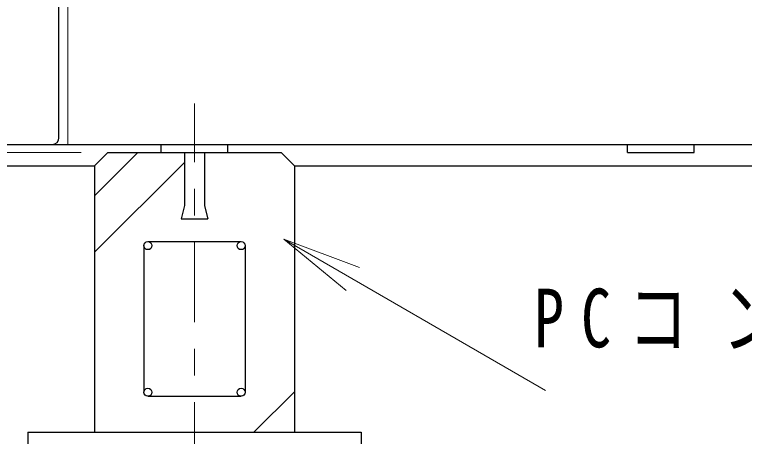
# Model space of a CAD drawing. Units: millimetres on the paper, scale 1:20. Extents: x -385 to 0, y 0 to 267.
# Drawn here: x -309.96 to -282.57, y 107.17 to 122.99 of the extents above; entities that cross this region are included whole.
import ezdxf

# ---------------------------------------------------------------- set-up
doc = ezdxf.new("R2010")
doc.units = ezdxf.units.MM
doc.linetypes.add('USER2', pattern=[6, 3, -1, 1, -1])
doc.layers.add('LY_1', color=7, linetype='Continuous', lineweight=25)
doc.styles.add('ＭＳ ゴシック', font='')
doc.styles.get('ＭＳ ゴシック').set_extended_font_data('MS Gothic')

# ---------------------------------------------------------------- blocks, each defined once
blk = doc.blocks.new('open_arrow')
at = {"color": 0, "linetype": 'Continuous', "lineweight": -2}
blk.add_lwpolyline([(7.5, 1.25), (0, 0), (7.5, -1.25)], dxfattribs=at)

msp = doc.modelspace()

# ---------------------------------------------------------------- linework, layer by layer
at = {"layer": 'LY_1'}
for p, q in [((-308.291, 118.375), (-308.291, 137.61)), ((-312.006, 118.125), (-224.406, 118.125)), ((-304.456, 117.825), (-304.456, 118.125)), ((-301.956, 117.825), (-301.956, 118.125)), ((-286.956, 117.825), (-286.956, 118.125)), ((-284.456, 117.825), (-284.456, 118.125)), ((-306.456, 117.825), (-306.956, 117.325)), ((-306.456, 117.825), (-299.956, 117.825)), ((-304.456, 117.825), (-301.956, 117.825)), ((-303.581, 117.825), (-303.581, 115.825)), ((-302.831, 117.825), (-302.831, 115.825)), ((-299.456, 117.325), (-299.956, 117.825)), ((-286.956, 117.825), (-284.456, 117.825)), ((-313.206, 117.325), (-306.956, 117.325)), ((-306.956, 117.325), (-306.956, 107.325)), ((-299.456, 117.325), (-299.456, 107.325)), ((-299.456, 117.325), (-223.206, 117.325)), ((-303.582, 115.826), (-303.707, 115.326)), ((-302.832, 115.825), (-302.707, 115.325)), ((-303.706, 115.325), (-302.706, 115.325)), ((-305.106, 114.325), (-305.106, 108.825)), ((-304.956, 114.475), (-301.456, 114.475)), ((-301.306, 114.325), (-301.306, 108.825)), ((-304.956, 108.675), (-301.456, 108.675)), ((-309.456, 107.325), (-309.456, 100.825)), ((-309.456, 107.325), (-296.956, 107.325)), ((-306.956, 107.325), (-299.456, 107.325)), ((-296.956, 107.325), (-296.956, 100.825))]:
    msp.add_line(p, q, dxfattribs=at)
at = {"layer": 'LY_1', "lineweight": 13}
for p, q in [((-307.963, 118.125), (-307.963, 137.61)), ((-307.456, 117.825), (-324.206, 117.825)), ((-306.956, 116.197), (-305.327, 117.825)), ((-306.956, 114.075), (-303.581, 117.45)), ((-299.859, 114.573), (-290.029, 108.897)), ((-300.978, 107.325), (-299.456, 108.847))]:
    msp.add_line(p, q, dxfattribs=at)
at = {"layer": 'LY_1', "linetype": 'USER2', "lineweight": 13}
msp.add_line((-303.206, 99.457), (-303.206, 119.651), dxfattribs=at)
at = {"layer": 'LY_1'}
for centre in [(-304.956, 114.325), (-301.456, 114.325), (-304.956, 108.825), (-301.456, 108.825)]:
    msp.add_circle(centre, 0.15, dxfattribs=at)
msp.add_arc((-308.541, 118.375), 0.25, 270, 0, dxfattribs=at)

# ---------------------------------------------------------------- block references
at = {"layer": 'LY_1', "lineweight": 13, "xscale": 0.4, "yscale": 0.4, "rotation": 330}
msp.add_blockref('open_arrow', (-299.859, 114.573), dxfattribs=at)

# ---------------------------------------------------------------- texts
at = {"layer": 'LY_1', "insert": (-290.461, 111.547), "char_height": 2.199, "attachment_point": 4, "style": 'ＭＳ ゴシック'}
msp.add_mtext('\\T1.57;\\W0.75;PCコンクリ－ト', dxfattribs=at)

doc.saveas('drawing.dxf')
